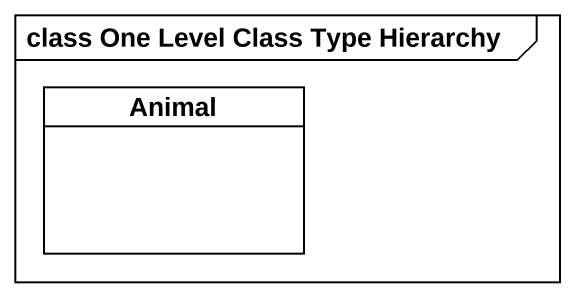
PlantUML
@startuml
mainframe class One Level Class Type Hierarchy
hide circle
hide empty members
class Animal
@enduml
